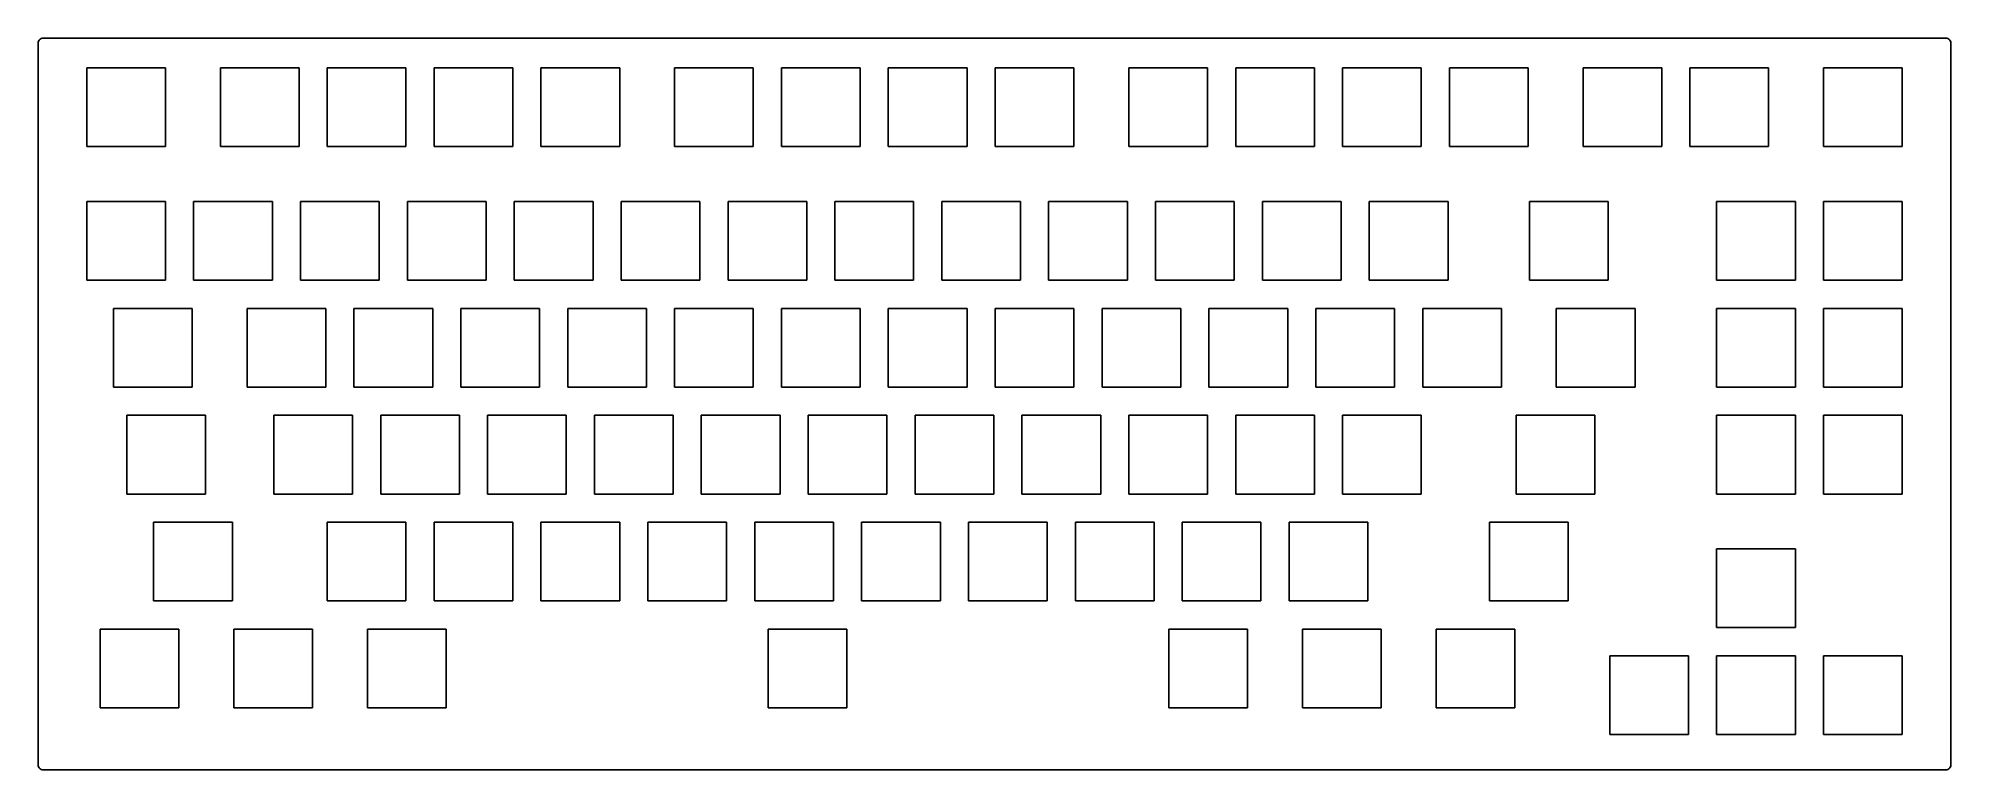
# Model space of a CAD drawing. Header units: millimetres. Extents: x -16 to 324, y -118 to 12.
import ezdxf

# ---------------------------------------------------------------- set-up
doc = ezdxf.new("R2010")
doc.units = ezdxf.units.MM

msp = doc.modelspace()

# ---------------------------------------------------------------- linework, layer by layer
for p, q in [((-15.62, -117.04), (-15.62, 11.54)), ((-15.48, 11.9), (-15.27, 12.1)), ((-14.92, 12.25), (323.67, 12.25)), ((324.02, 12.1), (324.23, 11.9)), ((324.38, 11.54), (324.38, -117.04)), ((7, 7), (-7, 7)), ((-7, 7), (-7, -7)), ((7, -7), (7, 7)), ((30.75, 7), (16.75, 7)), ((16.75, 7), (16.75, -7)), ((30.75, -7), (30.75, 7)), ((49.75, 7), (35.75, 7)), ((35.75, 7), (35.75, -7)), ((49.75, -7), (49.75, 7)), ((68.75, 7), (54.75, 7)), ((54.75, 7), (54.75, -7)), ((68.75, -7), (68.75, 7)), ((87.75, 7), (73.75, 7)), ((73.75, 7), (73.75, -7)), ((87.75, -7), (87.75, 7)), ((111.5, 7), (97.5, 7)), ((97.5, 7), (97.5, -7)), ((111.5, -7), (111.5, 7)), ((130.5, 7), (116.5, 7)), ((116.5, 7), (116.5, -7)), ((130.5, -7), (130.5, 7)), ((149.5, 7), (135.5, 7)), ((135.5, 7), (135.5, -7)), ((149.5, -7), (149.5, 7)), ((168.5, 7), (154.5, 7)), ((154.5, 7), (154.5, -7)), ((168.5, -7), (168.5, 7)), ((192.25, 7), (178.25, 7)), ((178.25, 7), (178.25, -7)), ((192.25, -7), (192.25, 7)), ((211.25, 7), (197.25, 7)), ((197.25, 7), (197.25, -7)), ((211.25, -7), (211.25, 7)), ((230.25, 7), (216.25, 7)), ((216.25, 7), (216.25, -7)), ((230.25, -7), (230.25, 7)), ((249.25, 7), (235.25, 7)), ((235.25, 7), (235.25, -7)), ((249.25, -7), (249.25, 7)), ((273, 7), (259, 7)), ((259, 7), (259, -7)), ((273, -7), (273, 7)), ((292, 7), (278, 7)), ((278, 7), (278, -7)), ((292, -7), (292, 7)), ((315.75, 7), (301.75, 7)), ((301.75, 7), (301.75, -7)), ((315.75, -7), (315.75, 7)), ((-7, -7), (7, -7)), ((16.75, -7), (30.75, -7)), ((35.75, -7), (49.75, -7)), ((54.75, -7), (68.75, -7)), ((73.75, -7), (87.75, -7)), ((97.5, -7), (111.5, -7)), ((116.5, -7), (130.5, -7)), ((135.5, -7), (149.5, -7)), ((154.5, -7), (168.5, -7)), ((178.25, -7), (192.25, -7)), ((197.25, -7), (211.25, -7)), ((216.25, -7), (230.25, -7)), ((235.25, -7), (249.25, -7)), ((259, -7), (273, -7)), ((278, -7), (292, -7)), ((301.75, -7), (315.75, -7)), ((7, -16.75), (-7, -16.75)), ((-7, -16.75), (-7, -30.75)), ((7, -30.75), (7, -16.75)), ((26, -16.75), (12, -16.75)), ((12, -16.75), (12, -30.75)), ((26, -30.75), (26, -16.75)), ((45, -16.75), (31, -16.75)), ((31, -16.75), (31, -30.75)), ((45, -30.75), (45, -16.75)), ((64, -16.75), (50, -16.75)), ((50, -16.75), (50, -30.75)), ((64, -30.75), (64, -16.75)), ((83, -16.75), (69, -16.75)), ((69, -16.75), (69, -30.75)), ((83, -30.75), (83, -16.75)), ((102, -16.75), (88, -16.75)), ((88, -16.75), (88, -30.75)), ((102, -30.75), (102, -16.75)), ((121, -16.75), (107, -16.75)), ((107, -16.75), (107, -30.75)), ((121, -30.75), (121, -16.75)), ((140, -16.75), (126, -16.75)), ((126, -16.75), (126, -30.75)), ((140, -30.75), (140, -16.75)), ((159, -16.75), (145, -16.75)), ((145, -16.75), (145, -30.75)), ((159, -30.75), (159, -16.75)), ((178, -16.75), (164, -16.75)), ((164, -16.75), (164, -30.75)), ((178, -30.75), (178, -16.75)), ((197, -16.75), (183, -16.75)), ((183, -16.75), (183, -30.75)), ((197, -30.75), (197, -16.75)), ((216, -16.75), (202, -16.75)), ((202, -16.75), (202, -30.75)), ((216, -30.75), (216, -16.75)), ((235, -16.75), (221, -16.75)), ((221, -16.75), (221, -30.75)), ((235, -30.75), (235, -16.75)), ((263.5, -16.75), (249.5, -16.75)), ((249.5, -16.75), (249.5, -30.75)), ((263.5, -30.75), (263.5, -16.75)), ((296.75, -16.75), (282.75, -16.75)), ((282.75, -16.75), (282.75, -30.75)), ((296.75, -30.75), (296.75, -16.75)), ((315.75, -16.75), (301.75, -16.75)), ((301.75, -16.75), (301.75, -30.75)), ((315.75, -30.75), (315.75, -16.75)), ((-7, -30.75), (7, -30.75)), ((12, -30.75), (26, -30.75)), ((31, -30.75), (45, -30.75)), ((50, -30.75), (64, -30.75)), ((69, -30.75), (83, -30.75)), ((88, -30.75), (102, -30.75)), ((107, -30.75), (121, -30.75)), ((126, -30.75), (140, -30.75)), ((145, -30.75), (159, -30.75)), ((164, -30.75), (178, -30.75)), ((183, -30.75), (197, -30.75)), ((202, -30.75), (216, -30.75)), ((221, -30.75), (235, -30.75)), ((249.5, -30.75), (263.5, -30.75)), ((282.75, -30.75), (296.75, -30.75)), ((301.75, -30.75), (315.75, -30.75)), ((11.75, -35.75), (-2.25, -35.75)), ((-2.25, -35.75), (-2.25, -49.75)), ((11.75, -49.75), (11.75, -35.75)), ((35.5, -35.75), (21.5, -35.75)), ((21.5, -35.75), (21.5, -49.75)), ((35.5, -49.75), (35.5, -35.75)), ((54.5, -35.75), (40.5, -35.75)), ((40.5, -35.75), (40.5, -49.75)), ((54.5, -49.75), (54.5, -35.75)), ((73.5, -35.75), (59.5, -35.75)), ((59.5, -35.75), (59.5, -49.75)), ((73.5, -49.75), (73.5, -35.75)), ((92.5, -35.75), (78.5, -35.75)), ((78.5, -35.75), (78.5, -49.75)), ((92.5, -49.75), (92.5, -35.75)), ((111.5, -35.75), (97.5, -35.75)), ((97.5, -35.75), (97.5, -49.75)), ((111.5, -49.75), (111.5, -35.75)), ((130.5, -35.75), (116.5, -35.75)), ((116.5, -35.75), (116.5, -49.75)), ((130.5, -49.75), (130.5, -35.75)), ((149.5, -35.75), (135.5, -35.75)), ((135.5, -35.75), (135.5, -49.75)), ((149.5, -49.75), (149.5, -35.75)), ((168.5, -35.75), (154.5, -35.75)), ((154.5, -35.75), (154.5, -49.75)), ((168.5, -49.75), (168.5, -35.75)), ((187.5, -35.75), (173.5, -35.75)), ((173.5, -35.75), (173.5, -49.75)), ((187.5, -49.75), (187.5, -35.75)), ((206.5, -35.75), (192.5, -35.75)), ((192.5, -35.75), (192.5, -49.75)), ((206.5, -49.75), (206.5, -35.75)), ((225.5, -35.75), (211.5, -35.75)), ((211.5, -35.75), (211.5, -49.75)), ((225.5, -49.75), (225.5, -35.75)), ((244.5, -35.75), (230.5, -35.75)), ((230.5, -35.75), (230.5, -49.75)), ((244.5, -49.75), (244.5, -35.75)), ((268.25, -35.75), (254.25, -35.75)), ((254.25, -35.75), (254.25, -49.75)), ((268.25, -49.75), (268.25, -35.75)), ((296.75, -35.75), (282.75, -35.75)), ((282.75, -35.75), (282.75, -49.75)), ((296.75, -49.75), (296.75, -35.75)), ((315.75, -35.75), (301.75, -35.75)), ((301.75, -35.75), (301.75, -49.75)), ((315.75, -49.75), (315.75, -35.75)), ((-2.25, -49.75), (11.75, -49.75)), ((21.5, -49.75), (35.5, -49.75)), ((40.5, -49.75), (54.5, -49.75)), ((59.5, -49.75), (73.5, -49.75)), ((78.5, -49.75), (92.5, -49.75)), ((97.5, -49.75), (111.5, -49.75)), ((116.5, -49.75), (130.5, -49.75)), ((135.5, -49.75), (149.5, -49.75)), ((154.5, -49.75), (168.5, -49.75)), ((173.5, -49.75), (187.5, -49.75)), ((192.5, -49.75), (206.5, -49.75)), ((211.5, -49.75), (225.5, -49.75)), ((230.5, -49.75), (244.5, -49.75)), ((254.25, -49.75), (268.25, -49.75)), ((282.75, -49.75), (296.75, -49.75)), ((301.75, -49.75), (315.75, -49.75)), ((14.12, -54.75), (0.12, -54.75)), ((0.12, -54.75), (0.12, -68.75)), ((14.12, -68.75), (14.12, -54.75)), ((40.25, -54.75), (26.25, -54.75)), ((26.25, -54.75), (26.25, -68.75)), ((40.25, -68.75), (40.25, -54.75)), ((59.25, -54.75), (45.25, -54.75)), ((45.25, -54.75), (45.25, -68.75)), ((59.25, -68.75), (59.25, -54.75)), ((78.25, -54.75), (64.25, -54.75)), ((64.25, -54.75), (64.25, -68.75)), ((78.25, -68.75), (78.25, -54.75)), ((97.25, -54.75), (83.25, -54.75)), ((83.25, -54.75), (83.25, -68.75)), ((97.25, -68.75), (97.25, -54.75)), ((116.25, -54.75), (102.25, -54.75)), ((102.25, -54.75), (102.25, -68.75)), ((116.25, -68.75), (116.25, -54.75)), ((135.25, -54.75), (121.25, -54.75)), ((121.25, -54.75), (121.25, -68.75)), ((135.25, -68.75), (135.25, -54.75)), ((154.25, -54.75), (140.25, -54.75)), ((140.25, -54.75), (140.25, -68.75)), ((154.25, -68.75), (154.25, -54.75)), ((173.25, -54.75), (159.25, -54.75)), ((159.25, -54.75), (159.25, -68.75)), ((173.25, -68.75), (173.25, -54.75)), ((192.25, -54.75), (178.25, -54.75)), ((178.25, -54.75), (178.25, -68.75)), ((192.25, -68.75), (192.25, -54.75)), ((211.25, -54.75), (197.25, -54.75)), ((197.25, -54.75), (197.25, -68.75)), ((211.25, -68.75), (211.25, -54.75)), ((230.25, -54.75), (216.25, -54.75)), ((216.25, -54.75), (216.25, -68.75)), ((230.25, -68.75), (230.25, -54.75)), ((261.12, -54.75), (247.12, -54.75)), ((247.12, -54.75), (247.12, -68.75)), ((261.12, -68.75), (261.12, -54.75)), ((296.75, -54.75), (282.75, -54.75)), ((282.75, -54.75), (282.75, -68.75)), ((296.75, -68.75), (296.75, -54.75)), ((315.75, -54.75), (301.75, -54.75)), ((301.75, -54.75), (301.75, -68.75)), ((315.75, -68.75), (315.75, -54.75)), ((0.12, -68.75), (14.12, -68.75)), ((26.25, -68.75), (40.25, -68.75)), ((45.25, -68.75), (59.25, -68.75)), ((64.25, -68.75), (78.25, -68.75)), ((83.25, -68.75), (97.25, -68.75)), ((102.25, -68.75), (116.25, -68.75)), ((121.25, -68.75), (135.25, -68.75)), ((140.25, -68.75), (154.25, -68.75)), ((159.25, -68.75), (173.25, -68.75)), ((178.25, -68.75), (192.25, -68.75)), ((197.25, -68.75), (211.25, -68.75)), ((216.25, -68.75), (230.25, -68.75)), ((247.12, -68.75), (261.12, -68.75)), ((282.75, -68.75), (296.75, -68.75)), ((301.75, -68.75), (315.75, -68.75)), ((18.88, -73.75), (4.88, -73.75)), ((4.88, -73.75), (4.88, -87.75)), ((18.88, -87.75), (18.88, -73.75)), ((49.75, -73.75), (35.75, -73.75)), ((35.75, -73.75), (35.75, -87.75)), ((49.75, -87.75), (49.75, -73.75)), ((68.75, -73.75), (54.75, -73.75)), ((54.75, -73.75), (54.75, -87.75)), ((68.75, -87.75), (68.75, -73.75)), ((87.75, -73.75), (73.75, -73.75)), ((73.75, -73.75), (73.75, -87.75)), ((87.75, -87.75), (87.75, -73.75)), ((106.75, -73.75), (92.75, -73.75)), ((92.75, -73.75), (92.75, -87.75)), ((106.75, -87.75), (106.75, -73.75)), ((125.75, -73.75), (111.75, -73.75)), ((111.75, -73.75), (111.75, -87.75)), ((125.75, -87.75), (125.75, -73.75)), ((144.75, -73.75), (130.75, -73.75)), ((130.75, -73.75), (130.75, -87.75)), ((144.75, -87.75), (144.75, -73.75)), ((163.75, -73.75), (149.75, -73.75)), ((149.75, -73.75), (149.75, -87.75)), ((163.75, -87.75), (163.75, -73.75)), ((182.75, -73.75), (168.75, -73.75)), ((168.75, -73.75), (168.75, -87.75)), ((182.75, -87.75), (182.75, -73.75)), ((201.75, -73.75), (187.75, -73.75)), ((187.75, -73.75), (187.75, -87.75)), ((201.75, -87.75), (201.75, -73.75)), ((220.75, -73.75), (206.75, -73.75)), ((206.75, -73.75), (206.75, -87.75)), ((220.75, -87.75), (220.75, -73.75)), ((256.38, -73.75), (242.38, -73.75)), ((242.38, -73.75), (242.38, -87.75)), ((256.38, -87.75), (256.38, -73.75)), ((296.75, -78.5), (282.75, -78.5)), ((282.75, -78.5), (282.75, -92.5)), ((296.75, -92.5), (296.75, -78.5)), ((4.88, -87.75), (18.88, -87.75)), ((35.75, -87.75), (49.75, -87.75)), ((54.75, -87.75), (68.75, -87.75)), ((73.75, -87.75), (87.75, -87.75)), ((92.75, -87.75), (106.75, -87.75)), ((111.75, -87.75), (125.75, -87.75)), ((130.75, -87.75), (144.75, -87.75)), ((149.75, -87.75), (163.75, -87.75)), ((168.75, -87.75), (182.75, -87.75)), ((187.75, -87.75), (201.75, -87.75)), ((206.75, -87.75), (220.75, -87.75)), ((242.38, -87.75), (256.38, -87.75)), ((9.38, -92.75), (-4.62, -92.75)), ((-4.62, -92.75), (-4.62, -106.75)), ((9.38, -106.75), (9.38, -92.75)), ((33.12, -92.75), (19.12, -92.75)), ((19.12, -92.75), (19.12, -106.75)), ((33.12, -106.75), (33.12, -92.75)), ((56.88, -92.75), (42.88, -92.75)), ((42.88, -92.75), (42.88, -106.75)), ((56.88, -106.75), (56.88, -92.75)), ((128.12, -92.75), (114.12, -92.75)), ((114.12, -92.75), (114.12, -106.75)), ((128.12, -106.75), (128.12, -92.75)), ((199.38, -92.75), (185.38, -92.75)), ((185.38, -92.75), (185.38, -106.75)), ((199.38, -106.75), (199.38, -92.75)), ((223.12, -92.75), (209.12, -92.75)), ((209.12, -92.75), (209.12, -106.75)), ((223.12, -106.75), (223.12, -92.75)), ((246.88, -92.75), (232.88, -92.75)), ((232.88, -92.75), (232.88, -106.75)), ((246.88, -106.75), (246.88, -92.75)), ((282.75, -92.5), (296.75, -92.5)), ((277.75, -97.5), (263.75, -97.5)), ((263.75, -97.5), (263.75, -111.5)), ((277.75, -111.5), (277.75, -97.5)), ((296.75, -97.5), (282.75, -97.5)), ((282.75, -97.5), (282.75, -111.5)), ((296.75, -111.5), (296.75, -97.5)), ((315.75, -97.5), (301.75, -97.5)), ((301.75, -97.5), (301.75, -111.5)), ((315.75, -111.5), (315.75, -97.5)), ((-4.62, -106.75), (9.38, -106.75)), ((19.12, -106.75), (33.12, -106.75)), ((42.88, -106.75), (56.88, -106.75)), ((114.12, -106.75), (128.12, -106.75)), ((185.38, -106.75), (199.38, -106.75)), ((209.12, -106.75), (223.12, -106.75)), ((232.88, -106.75), (246.88, -106.75)), ((263.75, -111.5), (277.75, -111.5)), ((282.75, -111.5), (296.75, -111.5)), ((301.75, -111.5), (315.75, -111.5)), ((-15.27, -117.6), (-15.48, -117.4)), ((323.67, -117.75), (-14.92, -117.75)), ((324.23, -117.4), (324.02, -117.6))]:
    msp.add_line(p, q)
for centre, start, end in [((-15.12, 11.54), 135, 180), ((-14.92, 11.75), 90, 135), ((323.67, 11.75), 45, 90), ((323.88, 11.54), 0, 45), ((-15.12, -117.04), 180, 225), ((-14.92, -117.25), 225, 270), ((323.67, -117.25), 270, 315), ((323.88, -117.04), 315, 0)]:
    msp.add_arc(centre, 0.5, start, end)

doc.saveas('drawing.dxf')
